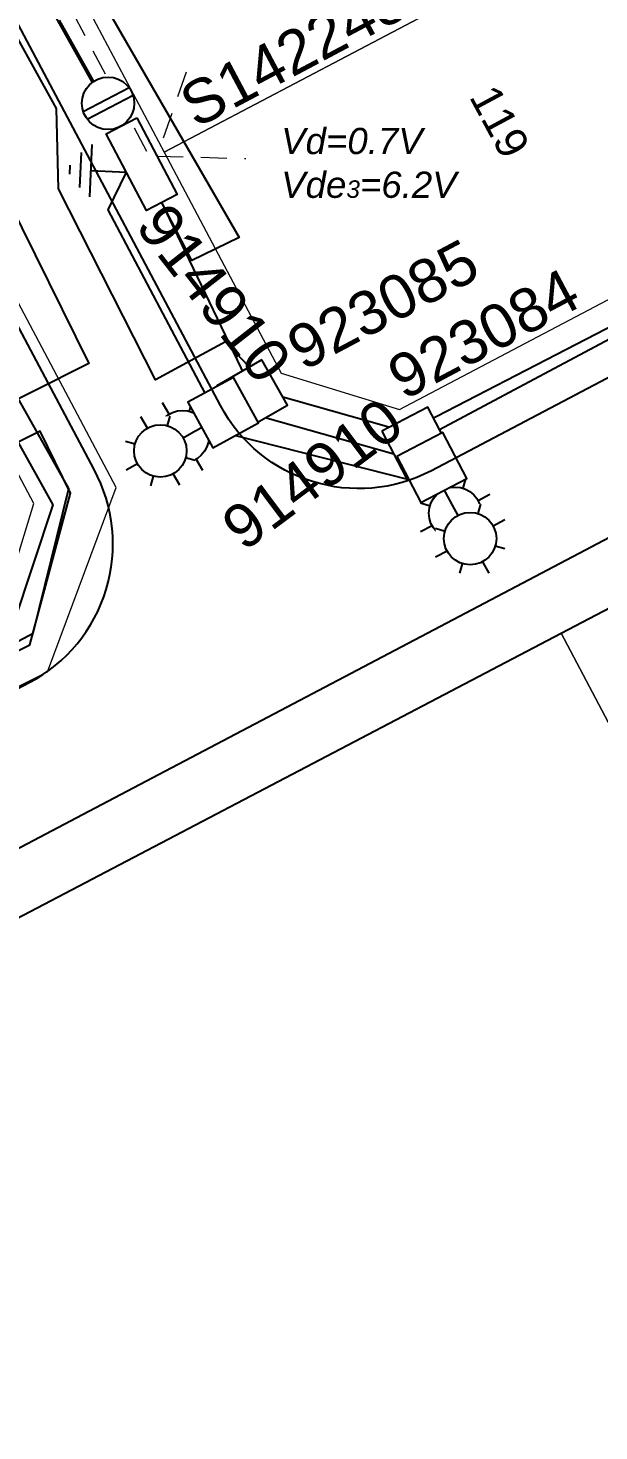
# Model space of a CAD drawing. Header units: metres. Extents: x 303173 to 305738, y 6269065 to 6269981.
# Drawn here: x 303854.2 to 303886.9, y 6269515.3 to 6269595.5 of the extents above; entities that cross this region are included whole.
import ezdxf
from ezdxf.enums import TextEntityAlignment as Align

# ---------------------------------------------------------------- set-up
doc = ezdxf.new("R2010")
doc.units = ezdxf.units.M
doc.linetypes.add('Cable Exist UG', pattern=[8.2, 4, -1.2, 1.8, -1.2])
doc.linetypes.add('Dash', pattern=[5, 3, -2])
doc.layers.add('_User kerb', color=7, linetype='Continuous', transparency=0.4)
for name, color, linetype in [('_User_service', 7, 'Continuous'), ('_User_SL_COLUMN', 7, 'Continuous'), ('Equip_LV_NEW', 7, 'Continuous'), ('Equip_SP_SL_NEW', 7, 'Continuous'), ('Mains_HV_NEW_U72', 7, 'Continuous'), ('Mains_HV_NEW_U97', 7, 'Continuous'), ('Mains_LV_NEW_T84', 7, 'Continuous'), ('Mains_SL_NEW_R6', 7, 'Continuous'), ('Notes', 7, 'Continuous'), ('Notes_LV_MISC', 7, 'Continuous'), ('SupportsUG_SP_LV_NEW', 7, 'Continuous'), ('SupportsUG_SP_LV_SL_NEW', 7, 'Continuous'), ('Trench_SP_NEW', 7, 'Continuous')]:
    doc.layers.add(name, color=color, linetype=linetype)
doc.layers.add('Cadastre Developer_SP_NEW', color=7, linetype='Continuous', lineweight=5)
doc.layers.add('Cadastre Land Parcels_SP_EXT', color=7, linetype='Continuous', lineweight=5, transparency=0.7)
doc.layers.add('Features_HIDE', color=7, linetype='Continuous', plot=False)
doc.styles.add('LotNum', font='isocp.shx', dxfattribs={"height": 1.8})
doc.styles.add('POLE_LABEL', font='arial.ttf')
doc.styles.add('SL_LABEL', font='arial.ttf')
doc.styles.get("Standard").update_dxf_attribs({"font": 'arial.ttf'})
doc.linetypes.add('Cable 4', pattern='A,5.25,-0.1,["o",Standard,S=2,R=0,X=1.2,Y=-0.7],-4', length=9.35)
doc.linetypes.add('Cable New UG', pattern='A,7,-0.25,["x",Standard,S=2,R=0,X=0.2,Y=-0.8],-2.1', length=9.35)
doc.linetypes.add('IE Trench HV', pattern='A,7,-0.2,["/",Standard,S=3,R=0,X=0.6,Y=-1.4],-2.5', length=9.7)
doc.linetypes.add('IECLCABS2', pattern='A,7,-3,["//",Standard,S=1.5,R=0,X=-2.54,Y=-0.8],-0.001', length=10.001)
doc.linetypes.add('IECLCABX1', pattern='A,7,-0.25,["x",Standard,S=2,R=0,X=0.2,Y=-0.8],-2.1', length=9.35)

# ---------------------------------------------------------------- blocks, each defined once
blk = doc.blocks.new('*U106')
blk.add_line((0, 0), (0, 0))
at = {"style": 'SL_LABEL'}
for tag, height, flags, p in [('ASSET_NUM', 2.5, 8, (2, 2)), ('STREET_CODE', 0.2, 9, (0, -0.2))]:
    blk.add_attdef(tag, text='', height=height, dxfattribs=dict(at, flags=flags)).set_placement(p, align=Align.MIDDLE_LEFT)
for tag, p, flags in [('Z', (0, 0), 1), ('OPERATED_BY', (0, -9.607), 9)]:
    blk.add_attdef(tag, p, '', height=0.2, dxfattribs=dict(flags=flags))
at = {"flags": 9}
for tag, p in [('CONSTRUCTED_VOLTAGE', (0, -0.4)), ('CONTROL_TYPE', (0, -0.6)), ('LANTERN_PURPOSE', (0, -0.8)), ('OPERATING_VOLTAGE', (0, -1.4)), ('ORIENTATION', (0, -1.6)), ('LANTERN_TYPE', (0, -1)), ('NO_PHASES', (0, -1.2)), ('LRATECODE', (0, -7.4)), ('LREMOVE', (0, -7.6)), ('LREPLACE', (0, -7.8)), ('LTYPE', (0, -8)), ('SUBURB', (0, -8.6)), ('STREETNAME', (0, -8.8)), ('LTYPEVOCAB', (0, -8.2)), ('LEGEND', (0, -8.4)), ('LOCATION', (0, -9)), ('NOTES', (0, -9.2)), ('MAINTAINED_BY', (0, -9.863))]:
    blk.add_attdef(tag, text='', height=0.2, dxfattribs=at).set_placement(p, align=Align.MIDDLE_LEFT)
blk.add_wipeout([(-1.013, -6.794), (-2.338, -5.796), (-2.906, -4.236), (-1.908, -2.911), (-0.334, -2.241), (0.977, -3.341), (1.545, -4.9), (0.546, -6.226)])
for p, q in [((0, 0), (-0.46, -3.088)), ((-1.908, -2.911), (-1.574, -3.363)), ((0.977, -3.341), (0.525, -3.676)), ((-2.164, -4.347), (-2.906, -4.236)), ((1.545, -4.9), (0.803, -4.789)), ((-2.338, -5.796), (-1.886, -5.461)), ((-0.902, -6.052), (-1.013, -6.794)), ((0.546, -6.226), (0.212, -5.774))]:
    blk.add_line(p, q)
blk.add_circle((-0.681, -4.568), 1.5)
for tag, height, flags, p in [('LNUMBER', 2.5, 8, (1.2, -2.8)), ('OWNED_BY', 0.2, 9, (0, -1.8)), ('STATE', 0.2, 9, (0, -2)), ('CEXIST', 0.2, 9, (0, -2.4)), ('USAGE', 0.2, 9, (0, -2.2)), ('CNEW', 0.2, 9, (0, -2.6)), ('CNUMBER', 0.2, 9, (0, -2.8)), ('CREMOVE', 0.2, 9, (0, -3)), ('CREPLACE', 0.2, 9, (0, -3.2)), ('LKINGHEIGHT', 0.2, 9, (0, -3.4)), ('LBRACKET', 0.2, 9, (0, -3.6)), ('LBRACKETVOCAB', 0.2, 9, (0, -3.8)), ('LCATEGORY', 0.2, 9, (0, -4)), ('LCHARGE1', 0.2, 9, (0, -4.2)), ('LCHARGE1PERCENT', 0.2, 9, (0, -4.4)), ('LCHARGE2', 0.2, 9, (0, -4.6)), ('LCHARGE2PERCENT', 0.2, 9, (0, -4.8)), ('LCHARGE3', 0.2, 9, (0, -5)), ('LCHARGE3PERCENT', 0.2, 9, (0, -5.2)), ('LEXIST', 0.2, 9, (0, -5.4)), ('LLAMP', 0.2, 9, (0, -5.6)), ('LLAMPVOCAB', 0.2, 9, (0, -5.8)), ('LMAST', 0.2, 9, (0, -6)), ('LMASTVOCAB', 0.2, 9, (0, -6.2)), ('LNEW', 0.2, 9, (0, -6.4)), ('LANTNUMBER', 0.2, 9, (0, -6.6)), ('LOUTREACH', 0.2, 9, (0, -7)), ('LOUTREACHVOCAB', 0.2, 9, (0, -7.2))]:
    blk.add_attdef(tag, text='', height=height, dxfattribs=dict(flags=flags)).set_placement(p, align=Align.MIDDLE_LEFT)
blk = doc.blocks.new('*U116')
blk.add_wipeout([(3.432, 1.829), (2.448, -3.022), (0.508, -2.628), (1.491, 2.223)])
at = {"lineweight": -3}
blk.add_lwpolyline([(3.432, 1.829), (2.448, -3.022), (0.508, -2.628), (1.491, 2.223)], close=True, dxfattribs=at)
for tag, height, flags, p in [('ASSET_NUM', 2.5, 8, (2, 4)), ('STREET_CODE', 0.2, 9, (1.5, 2)), ('OWNED_BY', 0.2, 9, (1.5, 1.8)), ('OPERATED_BY', 0.2, 9, (1.5, 1.6)), ('STATE', 0.2, 9, (1.5, 1.2)), ('SUPPORT_TYPE', 0.2, 9, (1.5, 1)), ('USAGE', 0.2, 9, (1.5, 0.8)), ('MAINTAINED_BY', 0.2, 9, (1.5, 1.4)), ('SUBURB', 0.2, 9, (1.5, 0.2)), ('STREETNAME', 0.2, 9, (1.5, 0)), ('LEGEND', 0.2, 9, (1.5, 0.6)), ('PARENT', 0.2, 9, (1.5, 0.4)), ('Z', 0.2, 1, (1.5, -0.6)), ('LOCATION', 0.2, 9, (1.5, -0.2)), ('NOTES', 0.2, 9, (1.5, -0.4))]:
    blk.add_attdef(tag, text='', height=height, dxfattribs=dict(flags=flags)).set_placement(p, align=Align.MIDDLE_LEFT)
blk = doc.blocks.new('COLUMN_NEW')
for tag, height, flags, p in [('ASSET_NUM', 2.5, 8, (2, 2)), ('STREETNAME', 0.2, 9, (1.5, -2)), ('LOCATION', 0.2, 9, (1.5, -2.2)), ('NOTES', 0.2, 9, (1.5, -2.4)), ('Z', 0.2, 1, (1.5, -2.8)), ('LABEL_ALIGNMENT', 0.2, 9, (1.5, -2.6))]:
    blk.add_attdef(tag, text='', height=height, dxfattribs=dict(flags=flags)).set_placement(p, align=Align.MIDDLE_LEFT)
blk.add_wipeout([(-1.485, -1.485), (1.485, -1.485), (1.485, 1.485), (-1.485, 1.485)])
at = {"lineweight": -3}
blk.add_lwpolyline([(-1.485, -1.485), (1.485, -1.485), (1.485, 1.485), (-1.485, 1.485)], close=True, dxfattribs=at)
at = {"style": 'POLE_LABEL', "flags": 9}
blk.add_attdef('STRUCTURE_PLANT_NUMBER', text='', height=0.2, dxfattribs=at).set_placement((1.5, 0.242), align=Align.MIDDLE_LEFT)
at = {"flags": 9}
for tag, p in [('STREET_CODE', (1.5, 0)), ('OWNED_BY', (1.5, -0.4)), ('OPERATED_BY', (1.5, -0.6)), ('COLUMN_TYPE', (1.5, -0.2)), ('MAINTAINED_BY', (1.5, -0.8)), ('STATE', (1.5, -1)), ('USAGE', (1.5, -1.2)), ('LEGEND', (1.5, -1.4)), ('PARENT', (1.5, -1.6)), ('SUBURB', (1.5, -1.8))]:
    blk.add_attdef(tag, text='', height=0.2, dxfattribs=at).set_placement(p, align=Align.MIDDLE_LEFT)
blk = doc.blocks.new('*U132')
for tag, flags, p in [('ACTUAL_STATUS', 9, (1.5, 0)), ('OPERATING_VOLTAGE', 9, (1.5, -0.6)), ('ORIENTATION', 9, (1.5, -0.8)), ('CONSTRUCTED_VOLTAGE', 9, (1.5, -0.2)), ('NO_PHASES', 9, (1.5, -0.4)), ('STATE', 9, (1.5, -1)), ('SWITCH_TYPE', 9, (1.5, -1.2)), ('USAGE', 9, (1.5, -1.4)), ('NOTES', 9, (1.5, -1.6)), ('OWNED_BY', 9, (1.5, -1.8)), ('OPERATED_BY', 9, (1.5, -2)), ('MAINTAINED_BY', 9, (1.5, -2.2)), ('NUMBER_OF_PHASES', 9, (1.5, -2.4)), ('TYPE', 9, (1.5, -2.6)), ('Z', 1, (1.5, -2.8))]:
    blk.add_attdef(tag, text='', height=0.2, dxfattribs=dict(flags=flags)).set_placement(p, align=Align.MIDDLE_LEFT)
blk.add_wipeout([(-2.054, -2.192), (-2.242, -2.19), (-2.428, -2.212), (-2.61, -2.257), (-2.785, -2.324), (-2.951, -2.413), (-3.104, -2.522), (-3.242, -2.649), (-3.363, -2.792), (-3.465, -2.95), (-3.546, -3.119), (-3.606, -3.297), (-3.643, -3.481), (-3.657, -3.668), (-3.647, -3.855), (-3.613, -4.04), (-3.557, -4.219), (-3.479, -4.389), (-3.38, -4.549), (-3.262, -4.694), (-3.126, -4.824), (-2.976, -4.936), (-2.812, -5.028), (-2.638, -5.099), (-2.457, -5.147), (-2.271, -5.172), (-2.084, -5.174), (-1.897, -5.153), (-1.715, -5.108), (-1.54, -5.04), (-1.375, -4.952), (-1.222, -4.843), (-1.084, -4.716), (-0.963, -4.572), (-0.861, -4.415), (-0.779, -4.246), (-0.719, -4.068), (-0.682, -3.884), (-0.669, -3.697), (-0.679, -3.51), (-0.712, -3.325), (-0.768, -3.146), (-0.846, -2.976), (-0.945, -2.816), (-1.064, -2.67), (-1.199, -2.541), (-1.35, -2.429), (-1.513, -2.337), (-1.687, -2.266), (-1.868, -2.218)])
for p, q in [((-3.445, -4.461), (-1.207, -2.526)), ((-3.118, -4.839), (-0.88, -2.904))]:
    blk.add_line(p, q)
blk.add_circle((-2.163, -3.682), 1.5)
blk = doc.blocks.new('Earth')
for p, q in [((0, -2.044), (0, 0)), ((-1.5, -2.044), (1.5, -2.044)), ((-1, -2.644), (1, -2.644)), ((-0.25, -3.244), (0.25, -3.244))]:
    blk.add_line(p, q)

msp = doc.modelspace()

# ---------------------------------------------------------------- linework, layer by layer
at = {"layer": 'Cadastre Developer_SP_NEW', "flags": 128}
for points in [[(303861.977, 6269588.449), (303885.493, 6269600.833), (303878.688, 6269613.66), (303855.17, 6269601.275), (303861.977, 6269588.449)], [(303868.681, 6269575.818), (303875.449, 6269573.731), (303894.538, 6269583.784), (303885.493, 6269600.833), (303861.977, 6269588.449), (303868.681, 6269575.818)], [(303840.278, 6269555.209), (303852.442, 6269561.615), (303854.524, 6269568.362), (303843.598, 6269588.949), (303827.008, 6269580.212), (303840.278, 6269555.209)]]:
    msp.add_lwpolyline(points, dxfattribs=at)
at = {"layer": 'Cadastre Land Parcels_SP_EXT', "linetype": 'Continuous'}
for points in [[(303981.163, 6269404.178), (304002.403, 6269420.236), (304035.873, 6269425.965), (304046.863, 6269432.161), (303991.458, 6269536.35), (303958.148, 6269599.404), (303884.7, 6269560.94), (303941.511, 6269453.401), (303969.214, 6269400.962), (303981.163, 6269404.178)], [(303972.248, 6269395.22), (303969.214, 6269400.962), (303941.511, 6269453.401), (303884.7, 6269560.94), (303797.871, 6269515.445), (303838.04, 6269439.918), (303842.974, 6269430.64), (303851.809, 6269428.596), (303865.256, 6269406.256), (303867.997, 6269394.704), (303876.848, 6269380.177), (303880.245, 6269379.963), (303915.018, 6269390.134), (303918.334, 6269382.81), (303936.491, 6269388.201), (303972.248, 6269395.22)]]:
    msp.add_lwpolyline(points, close=True, dxfattribs=at)
at = {"layer": 'Features_HIDE', "linetype": 'Continuous'}
msp.add_lwpolyline([(303884.7, 6269560.94), (303958.148, 6269599.404), (303939.734, 6269634.541), (303913.42, 6269683.886), (303819.454, 6269634.695), (303837.762, 6269600.174), (303771.417, 6269565.186), (303797.871, 6269515.445), (303884.7, 6269560.94)], close=True, dxfattribs=at)
at = {"layer": 'Mains_HV_NEW_U72', "linetype": 'IECLCABX1', "flags": 128}
msp.add_lwpolyline([(303843.728, 6269567.232), (303853.437, 6269572.184), (303855.616, 6269568.28), (303853.372, 6269561.497), (303794.102, 6269531.424), (303797.038, 6269525.456), (303782.617, 6269517.932), (303779.461, 6269523.163), (303774.723, 6269523.32), (303765.674, 6269540.007), (303765.674, 6269540.007)], dxfattribs=at)
at = {"layer": 'Mains_LV_NEW_T84', "color": 3, "linetype": 'Cable New UG', "ltscale": 0.75, "flags": 128}
for points in [[(303854.776, 6269681.876), (303860.626, 6269670.229), (303831.06, 6269654.902), (303828.952, 6269647.537), (303837.611, 6269631.586), (303853.803, 6269605.18), (303866.271, 6269583.565), (303863.574, 6269582.246), (303861.852, 6269585.576)], [(303857.889, 6269592.443), (303853.459, 6269600.375), (303845.398, 6269596.125), (303852.126, 6269582.358), (303837.66, 6269574.861), (303829.023, 6269591.714), (303816.52, 6269585.138), (303818.385, 6269581.592), (303819.175, 6269581.98)]]:
    msp.add_lwpolyline(points, dxfattribs=at)
at = {"layer": 'Mains_LV_NEW_T84', "color": 7, "linetype": 'Cable New UG', "ltscale": 0.75, "flags": 128}
msp.add_lwpolyline([(303833.759, 6269549.907), (303854.305, 6269560.281), (303856.631, 6269568.953), (303854.89, 6269572.5), (303828.223, 6269559.102), (303822.492, 6269570.117), (303824.76, 6269571.376)], dxfattribs=at)
at = {"layer": 'Trench_SP_NEW', "linetype": 'IE Trench HV', "ltscale": 0.5, "flags": 128}
msp.add_lwpolyline([(303771.244, 6269561.742), (303787.323, 6269531.183), (303791.047, 6269530.123), (303794.771, 6269529.062), (303854.495, 6269560.933), (303856.529, 6269569.217), (303846.025, 6269587.864)], dxfattribs=at)

# ---------------------------------------------------------------- texts
at = {"layer": 'Cadastre Developer_SP_NEW', "color": 2, "insert": (303881.98, 6269590.631), "char_height": 1.8, "width": 2.52, "attachment_point": 2, "rotation": 298.23628, "style": 'LotNum'}
msp.add_mtext('{\\fArial|b0|i0|c0|p34;\\C256;119}', dxfattribs=at)
at = {"layer": 'Notes_LV_MISC', "color": 7, "insert": (303868.677, 6269589.839), "char_height": 1.5, "attachment_point": 1}
msp.add_mtext_dynamic_manual_height_columns('{\\fArial|b0|i1|c0|p34;\\C5;Vd=0.7V\\C7;\\PVde\\H0.66667x;3\\H1.5x;=6.2V}', width=10.77678, gutter_width=4, heights=[0], dxfattribs=at)

# ---------------------------------------------------------------- next in the draw order: block references
at = {"layer": 'Equip_SP_SL_NEW', "linetype": 'Cable Exist UG'}
for p, rotation in [((303867.015, 6269574.539), 309.1603328140251), ((303876.44, 6269571.866), 36.76751235892331)]:
    msp.add_blockref('*U106', p, dxfattribs=dict(at, rotation=rotation))

# ---------------------------------------------------------------- next in the draw order: linework, layer by layer
at = {"layer": 'Mains_LV_NEW_T84', "color": 6, "linetype": 'Cable New UG', "ltscale": 0.75, "flags": 128}
msp.add_lwpolyline([(303866.404, 6269742.128), (303887.3, 6269702.68), (303885.256, 6269698.177), (303891.528, 6269685.78), (303897.009, 6269683.644), (303903.358, 6269672.277), (303927.722, 6269626.304), (303936.004, 6269610.31), (303934.087, 6269603.065), (303908.401, 6269589.248), (303875.847, 6269572.428), (303868.37, 6269574.552), (303865.495, 6269577.601), (303861.496, 6269575.434), (303855.934, 6269586.361), (303855.831, 6269590.958), (303852.489, 6269596.946), (303848.464, 6269594.967), (303857.669, 6269576.358), (303828.503, 6269561.711), (303825.5, 6269567.167), (303826.63, 6269567.825)], dxfattribs=at)
at = {"layer": 'Mains_SL_NEW_R6', "linetype": 'Cable 4', "ltscale": 0.8, "flags": 128}
msp.add_lwpolyline([(303864.323, 6269574.662), (303858.771, 6269585.147), (303859.825, 6269587.306)], dxfattribs=at)

# ---------------------------------------------------------------- next in the draw order: block references
at = {"layer": '_User_SL_COLUMN', "rotation": 308.0152103505525}
msp.add_blockref('*U106', (303865.782, 6269573.64), dxfattribs=at)

# ---------------------------------------------------------------- next in the draw order: block references
at = {"layer": '_User_SL_COLUMN'}
ref = msp.add_blockref('COLUMN_NEW', (303865.36, 6269573.554), dxfattribs=dict(at, rotation=208.6867426497154))
ref.add_attrib('ASSET_NUM', '914910', dxfattribs={"layer": 'Features_HIDE', "height": 2.5, "rotation": 308.01521}).set_placement((303861.256, 6269584.977), align=Align.MIDDLE_LEFT)

# ---------------------------------------------------------------- next in the draw order: linework, layer by layer
at = {"layer": 'Trench_SP_NEW', "linetype": 'IE Trench HV', "ltscale": 0.5, "flags": 128}
msp.add_lwpolyline([(303905.419, 6269667.702), (303936.152, 6269610.22), (303933.705, 6269602.433), (303875.122, 6269571.182), (303867.753, 6269573.251), (303861.852, 6269585.576), (303856.003, 6269596.006)], dxfattribs=at)

# ---------------------------------------------------------------- next in the draw order: block references
at = {"layer": 'SupportsUG_SP_LV_SL_NEW'}
ref = msp.add_blockref('COLUMN_NEW', (303876.44, 6269571.866), dxfattribs=dict(at, rotation=297.4390446580863))
ref.add_attrib('ASSET_NUM', '923084', dxfattribs={"layer": 'Notes', "height": 2.5, "rotation": 28}).set_placement((303875.102, 6269575.336), align=Align.MIDDLE_LEFT)

# ---------------------------------------------------------------- next in the draw order: block references
at = {"layer": '_User_SL_COLUMN', "rotation": 36.76751235892331}
msp.add_blockref('*U106', (303877.299, 6269570.417), dxfattribs=at)
at = {"layer": 'SupportsUG_SP_LV_SL_NEW'}
ref = msp.add_blockref('COLUMN_NEW', (303867.015, 6269574.539), dxfattribs=dict(at, rotation=209.831865113188))
ref.add_attrib('ASSET_NUM', '923085', dxfattribs={"layer": 'Notes', "height": 2.5, "rotation": 28}).set_placement((303869.343, 6269577.011), align=Align.MIDDLE_LEFT)

# ---------------------------------------------------------------- next in the draw order: block references
at = {"layer": '_User_SL_COLUMN'}
ref = msp.add_blockref('COLUMN_NEW', (303877.299, 6269570.417), dxfattribs=dict(at, rotation=297.4390446580863))
ref.add_attrib('ASSET_NUM', '914910', dxfattribs={"layer": 'Features_HIDE', "height": 2.5, "rotation": 36.76751}).set_placement((303865.789, 6269566.563), align=Align.MIDDLE_LEFT)

# ---------------------------------------------------------------- next in the draw order: linework, layer by layer
at = {"layer": 'Mains_SL_NEW_R6', "linetype": 'Cable 4', "flags": 128}
msp.add_lwpolyline([(303866.072, 6269572.251), (303875.981, 6269569.733)], dxfattribs=at)

# ---------------------------------------------------------------- next in the draw order: block references
at = {"layer": '_User_SL_COLUMN'}
ref = msp.add_blockref('COLUMN_NEW', (303865.36, 6269573.554), dxfattribs=dict(at, rotation=208.6867426497154))
ref.add_attrib('ASSET_NUM', '914910', dxfattribs={"layer": 'Features_HIDE', "height": 2.5, "rotation": 308.01521}).set_placement((303861.256, 6269584.977), align=Align.MIDDLE_LEFT)

# ---------------------------------------------------------------- next in the draw order: block references
ref = msp.add_blockref('COLUMN_NEW', (303877.299, 6269570.417), dxfattribs=dict(at, rotation=297.4390446580863))
ref.add_attrib('ASSET_NUM', '914910', dxfattribs={"layer": 'Features_HIDE', "height": 2.5, "rotation": 36.76751}).set_placement((303865.789, 6269566.563), align=Align.MIDDLE_LEFT)
at = {"layer": 'SupportsUG_SP_LV_NEW'}
ref = msp.add_blockref('*U116', (303858.922, 6269586.832), dxfattribs=dict(at, rotation=39.17683109592848))
ref.add_attrib('ASSET_NUM', 'S142248', dxfattribs={"layer": '0', "height": 2.5, "rotation": 28}).set_placement((303863.212, 6269590.89), align=Align.MIDDLE_LEFT)

# ---------------------------------------------------------------- next in the draw order: linework, layer by layer
at = {"layer": '_User_service', "color": 170, "linetype": 'Dash', "lineweight": 9, "ltscale": 0.5}
for points in [[(303857.936, 6269604.717), (303854.379, 6269600.864), (303861.147, 6269588.181)], [(303863.238, 6269593.031), (303861.578, 6269588.227), (303866.648, 6269588.082)]]:
    msp.add_lwpolyline(points, dxfattribs=at)

# ---------------------------------------------------------------- next in the draw order: block references
at = {"layer": 'Notes_LV_MISC', "rotation": 267.4402359349448}
msp.add_blockref('Earth', (303859.825, 6269587.306), dxfattribs=at)

# ---------------------------------------------------------------- next in the draw order: block references
at = {"layer": 'Equip_LV_NEW', "linetype": 'Cable New UG', "rotation": 346.6967756096443}
msp.add_blockref('*U132', (303861.728, 6269594.331), dxfattribs=at)

# ---------------------------------------------------------------- next in the draw order: linework, layer by layer
at = {"layer": '_User kerb', "transparency": 33554585}
for points in [[(303700.761, 6269685.281), (303782.858, 6269530.591, 0.416036), (303795.009, 6269526.908), (303854.269, 6269558.115, 0.417613), (303857.969, 6269570.297), (303775.931, 6269724.875)], [(303794.946, 6269507.637, -0.416036), (303798.784, 6269519.741), (303858.043, 6269550.949), (303881.049, 6269563.064), (303938.228, 6269593.161, -0.226003), (303945.925, 6269593.051, -0.226003)]]:
    msp.add_lwpolyline(points, format="xyb", dxfattribs=at)
at = {"layer": '_User kerb', "transparency": 33554585, "elevation": 2.725}
msp.add_lwpolyline([(303831.104, 6269657.348), (303887.885, 6269687.25, -0.412849), (303899.948, 6269683.516), (303937.754, 6269612.225, -0.399187), (303934.442, 6269600.352), (303877.274, 6269570.23, -0.411183), (303865.199, 6269573.953), (303827.349, 6269645.271, -0.413543)], format="xyb", close=True, dxfattribs=at)
at = {"layer": 'Mains_HV_NEW_U97', "linetype": 'IECLCABS2', "lineweight": 0, "flags": 128}
msp.add_lwpolyline([(303782.439, 6269511.498), (303782.888, 6269514.97), (303800.307, 6269524.016), (303797.52, 6269529.715), (303855.303, 6269558.722), (303859.233, 6269569.275), (303840.358, 6269604.886), (303826.597, 6269597.62)], dxfattribs=at)

doc.saveas('drawing.dxf')
